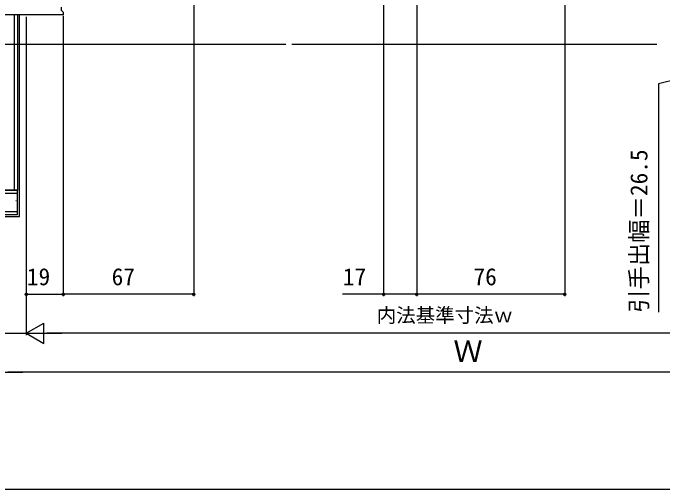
# Model space of a CAD drawing. Units: millimetres, scale not verified. Extents: x -525 to 525, y -783 to 779.
# Drawn here: x -236.8 to 96.5, y -782.8 to -538.3 of the extents above; entities that cross this region are included whole.
import ezdxf
from ezdxf.enums import TextEntityAlignment as Align

# ---------------------------------------------------------------- set-up
doc = ezdxf.new("R2010")
doc.units = ezdxf.units.MM
doc.header["$LTSCALE"] = 4
for name, color, linetype in [('0-2_YKK_11', 7, 'Continuous'), ('0-4_YKK_12', 2, 'Continuous'), ('0-7_YKK_D', 6, 'Continuous'), ('0-8_YKK_ZWAK', 7, 'Continuous'), ('0-9_YSS_K', 3, 'Continuous'), ('0-A_YSS_KE', 3, 'Continuous')]:
    doc.layers.add(name, color=color, linetype=linetype)
doc.styles.add('ＭＳ ゴシック', font='')
doc.styles.get('ＭＳ ゴシック').set_extended_font_data('MS Gothic')

msp = doc.modelspace()

# ---------------------------------------------------------------- linework, layer by layer
at = {"layer": '0-2_YKK_11'}
msp.add_lwpolyline([(-212, -535.3), (-212, -536.8), (-211.5, -537.3), (-211, -537.8), (-211, -539.3), (-247, -539.3)], dxfattribs=at)
at = {"layer": '0-4_YKK_12'}
for p, q in [((-247.5, -554.3), (-96.666, -554.3)), ((-93.666, -554.3), (93.86, -554.3))]:
    msp.add_line(p, q, dxfattribs=at)
at = {"layer": '0-7_YKK_D'}
for p, q in [((-144, -476.787), (-144, -683.8)), ((-46.501, -476.787), (-46.501, -683.8)), ((46.499, -527.787), (46.499, -683.8)), ((-29.501, -530.3), (-29.501, -683.8)), ((-29.501, -530.8), (-29.501, -683.8)), ((-211, -539.8), (-211, -683.8)), ((-211, -539.8), (-211, -683.8)), ((-230, -540.3), (-230, -683.8)), ((-230, -554.8), (-230, -703.8)), ((-230, -554.8), (-230, -703.8)), ((-230, -682.8), (-211, -682.8)), ((-144, -682.8), (-211, -682.8)), ((46.499, -682.8), (-29.501, -682.8)), ((-230, -702.8), (-220.907, -697.55)), ((-220.907, -708.05), (-220.907, -697.55)), ((-250, -702.8), (-230, -702.8)), ((-230, -702.8), (-220.907, -708.05)), ((-230, -702.8), (-211.813, -702.8)), ((219.5, -702.8), (-219.5, -702.8)), ((-250, -722.8), (-231.813, -722.8)), ((239.5, -722.8), (-239.5, -722.8))]:
    msp.add_line(p, q, dxfattribs=at)
for points in [[(124, -567.55), (94.708, -574.713), (94.708, -691.918)], [(-29.501, -682.8), (-46.501, -682.8), (-67.574, -682.8)]]:
    msp.add_lwpolyline(points, dxfattribs=at)
for centre in [(-230, -682.8), (-211, -682.8), (-211, -682.8), (-144, -682.8), (-46.501, -682.8), (-29.501, -682.8), (-29.501, -682.8), (46.499, -682.8)]:
    msp.add_circle(centre, 0.637, dxfattribs=at)
at = {"layer": '0-8_YKK_ZWAK'}
msp.add_lwpolyline([(-525, -782.8), (525, -782.8), (525, 747.2)], dxfattribs=at)
at = {"layer": '0-9_YSS_K'}
for p, q in [((-236, -629.298), (-236, -539.3)), ((-233.5, -642.8), (-233.5, -539.3)), ((-450, -630.8), (-234.5, -630.8)), ((-235.116, -634.748), (-235.316, -634.748)), ((-450, -640.3), (-234.5, -640.3)), ((-450, -642.8), (-233.5, -642.8))]:
    msp.add_line(p, q, dxfattribs=at)
at = {"layer": '0-A_YSS_KE'}
for p, q in [((-234.5, -539.3), (-234.5, -629.298)), ((-450, -629.3), (-234.5, -629.3)), ((-234.5, -629.298), (-247, -629.298)), ((-234.5, -641.8), (-234.5, -629.3)), ((-450, -641.8), (-234.5, -641.8))]:
    msp.add_line(p, q, dxfattribs=at)

# ---------------------------------------------------------------- texts
at = {"layer": '0-7_YKK_D', "style": 'ＭＳ ゴシック'}
msp.add_text('引手出幅＝26.5', height=8.798, rotation=90, dxfattribs=at).set_placement((91.64, -692.327), align=Align.BOTTOM_LEFT)
for s, height, p in [('19', 8.798, (-229.67, -680.8)), ('67', 8.798, (-186.159, -680.8)), ('17', 8.798, (-67.414, -680.8)), ('76', 8.798, (-0.331, -680.8)), ('内法基準寸法ｗ', 7.331, (-50, -699.436)), ('Ｗ', 11, (-10.653, -720.8))]:
    msp.add_text(s, height=height, dxfattribs=at).set_placement(p, align=Align.BOTTOM_LEFT)

doc.saveas('drawing.dxf')
